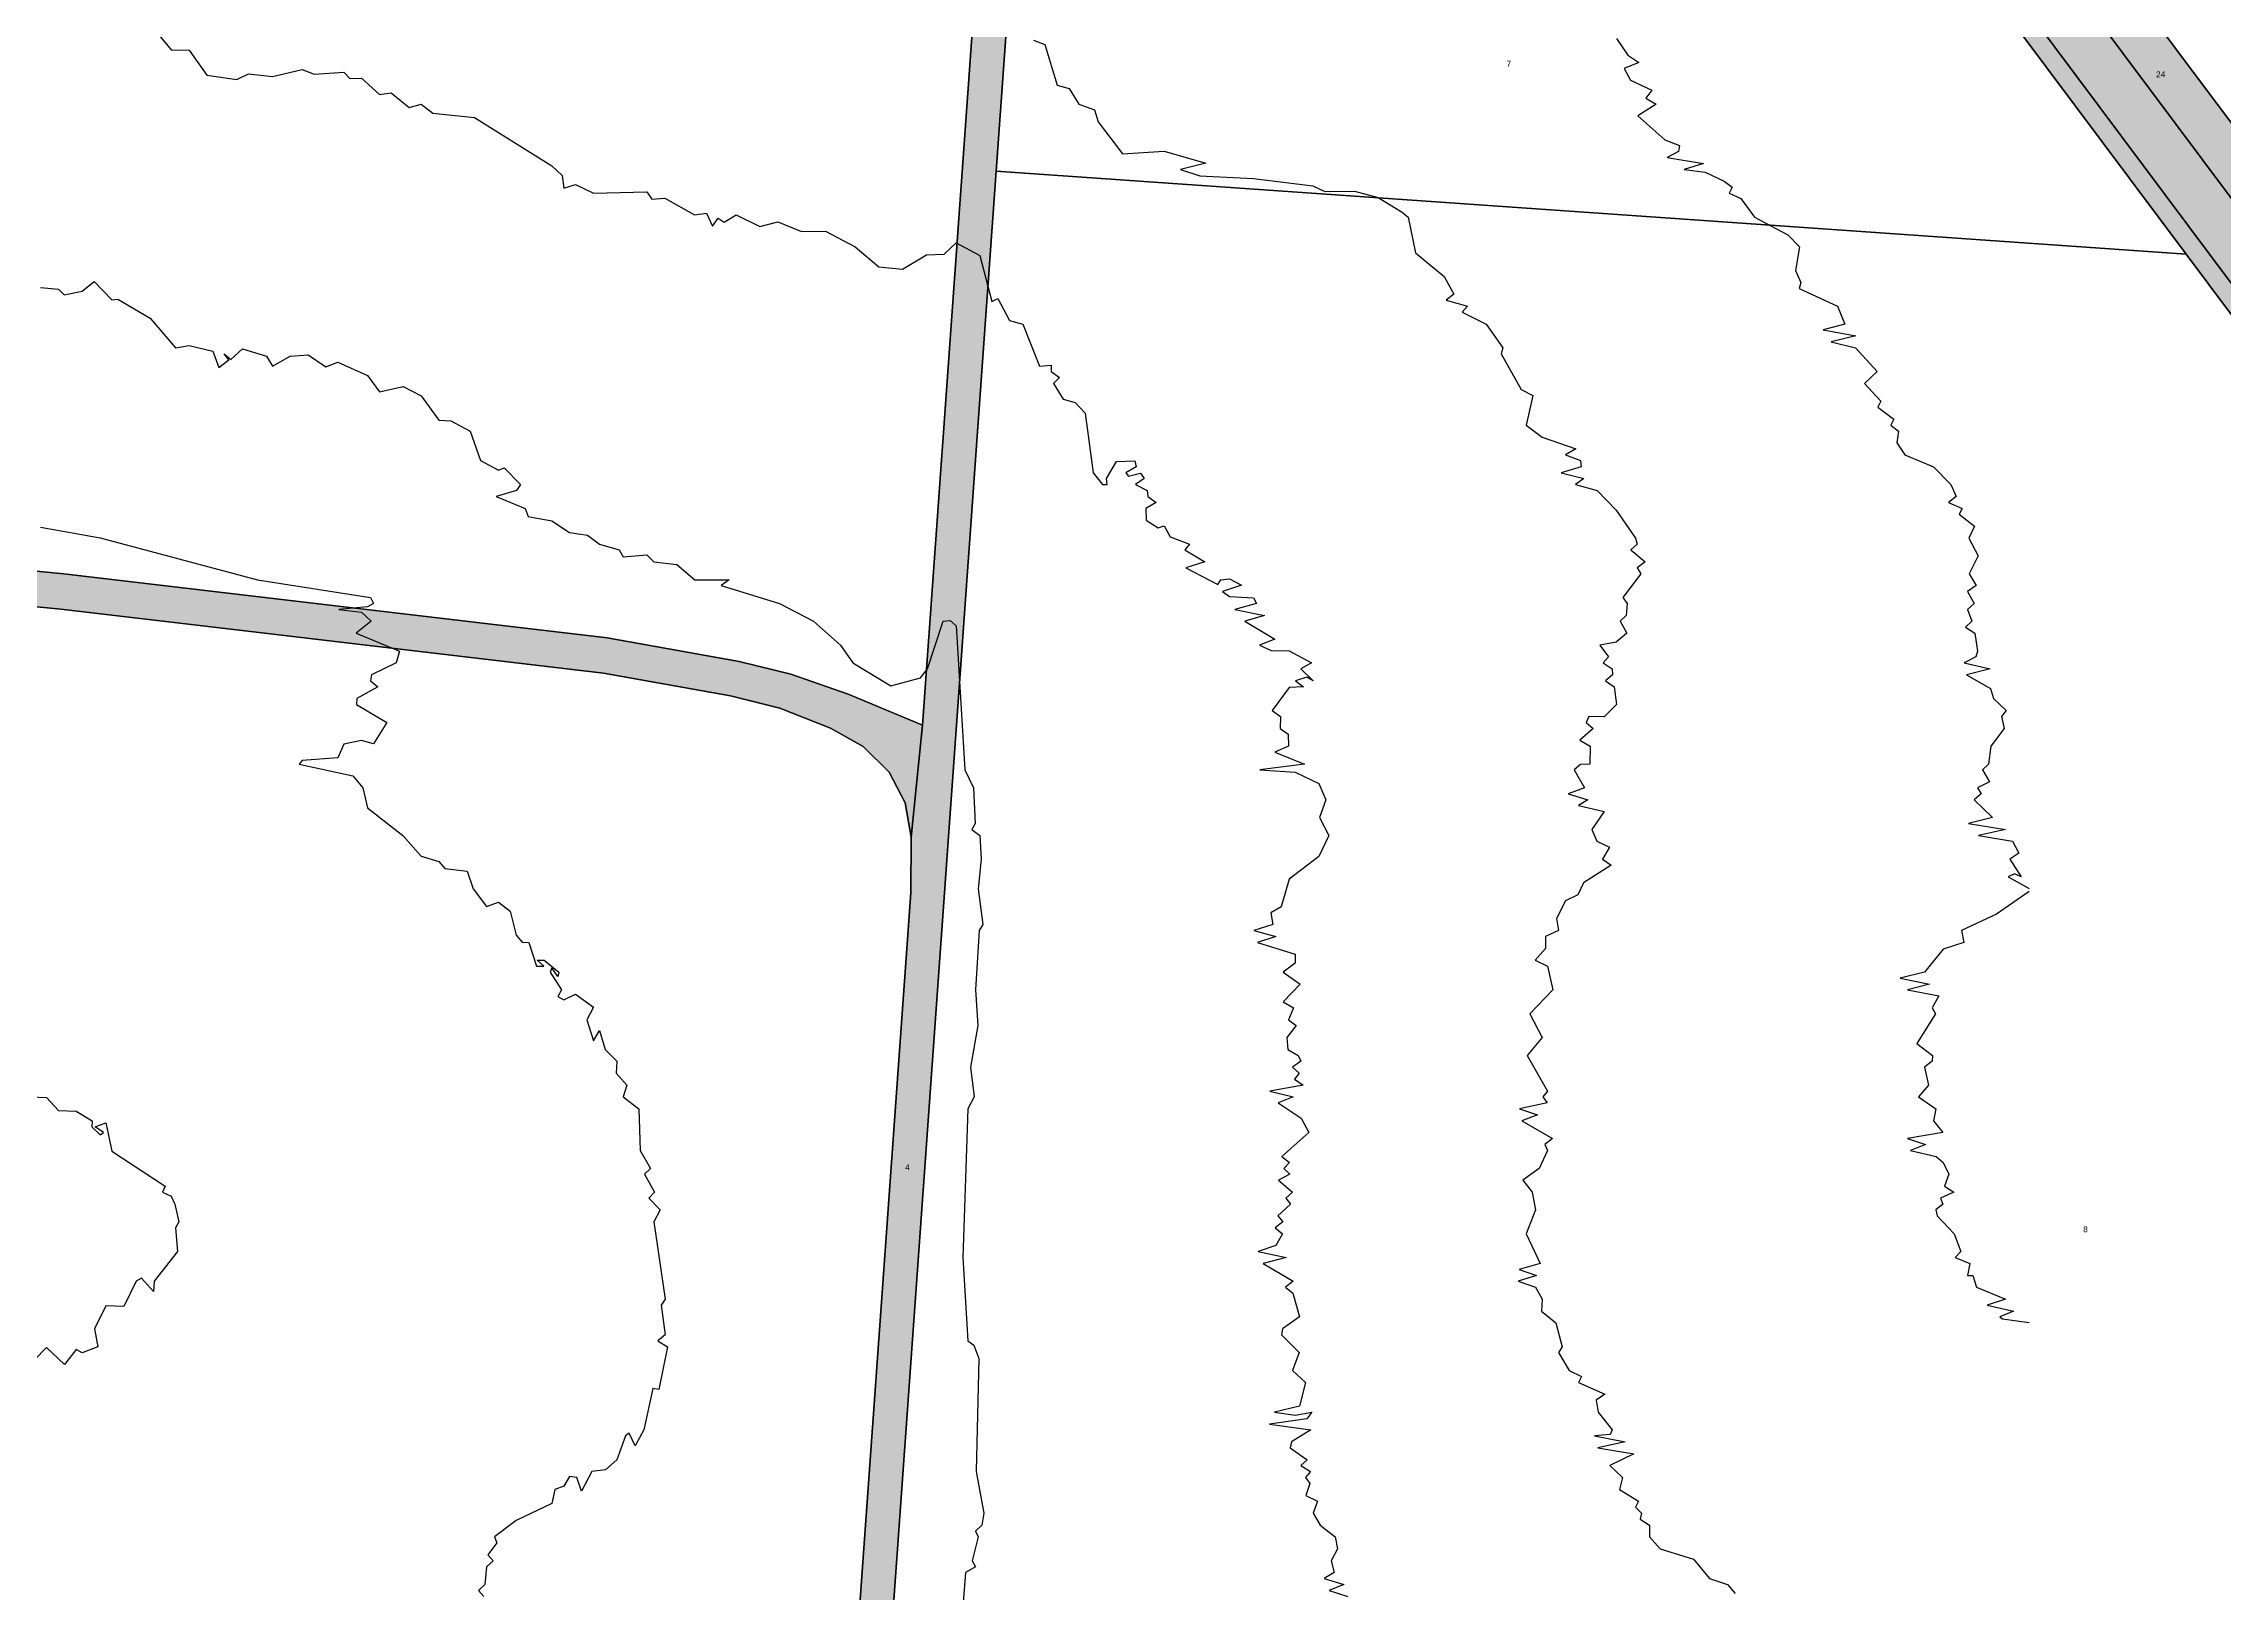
# Model space of a CAD drawing. Header units: millimetres. Extents: x 238 to 3518, y -74 to 2735.
# Drawn here: x 2364.9 to 2731.7, y 1024.7 to 1285.4 of the extents above; entities that cross this region are included whole.
import ezdxf
from ezdxf.enums import TextEntityAlignment as Align

# ---------------------------------------------------------------- set-up
doc = ezdxf.new("R2010")
doc.units = ezdxf.units.MM
for name, color, linetype in [('LP_Flurstueck_bez', 7, 'Continuous'), ('LP_Flurstuecke', 8, 'Continuous'), ('LP_Topographie_Hoehenlinien', 8, 'Continuous'), ('LP_Verkehr_Gewaesser', 150, 'Continuous'), ('LP_Verkehr_Wege_Plaetze', 252, 'Continuous')]:
    doc.layers.add(name, color=color, linetype=linetype)
doc.styles.get("Standard").update_dxf_attribs({"font": 'arial.ttf'})

msp = doc.modelspace()

# ---------------------------------------------------------------- hatches: boundary and pattern name
at = {"layer": 'LP_Verkehr_Gewaesser'}
for points in [[(2544.98, 1510.83), (2656.33, 1361.81), (2898.28, 1038.03), (2905.14, 1028.73), (2906.99, 1026.25), (3128.95, 727.87), (3136.72, 718.49), (3142.46, 713.67), (3151.1, 713.54), (3170.84, 716.37), (3444.36, 760.78), (3449.5, 763.91), (3452.82, 761.32), (3486.05, 759.31), (3482.59, 765.56), (3502.69, 768.41), (3517.98, 770.59), (3512.18, 781.32), (3499.89, 777.81), (3494.26, 776.29), (3478.92, 772.14), (3464.54, 776.43), (3355.12, 758.01), (3143.58, 722.39), (3136.59, 730.63), (2913.41, 1031.48), (2905.85, 1041.2), (2898.1, 1051.42), (2694.28, 1323.66), (2597.15, 1453.39), (2591.76, 1460.59), (2550.94, 1515.12), (2549.87, 1514.35), (2547.06, 1512.32)], [(2543.52, 1493.22), (2581.14, 1442.88), (2607.84, 1407.13), (2678.23, 1312.91), (2725.25, 1249.96), (2859.16, 1070.72), (2963.42, 931.17), (2967.6, 930.88), (2546.77, 1494.16)]]:
    msp.add_hatch(color=150, dxfattribs=at).paths.add_polyline_path(points)
at = {"layer": 'LP_Verkehr_Wege_Plaetze'}
for points in [[(2535.83, 1504.29), (2546.77, 1494.16), (2967.6, 930.88), (3034.3, 841.58), (3044.5, 828.3), (3128.95, 715.32), (3142.98, 696.55), (3148.5, 700.67), (3152.93, 703.98), (3151.1, 713.54), (3142.46, 713.67), (3136.72, 718.49), (3128.95, 727.87), (2906.99, 1026.25), (2905.14, 1028.73), (2898.28, 1038.03), (2656.33, 1361.81), (2544.98, 1510.83), (2539.11, 1506.63)], [(2466.41, 587.54), (2481.38, 586.46), (2477.01, 591.34), (2479.54, 626.77), (2497.53, 878.27), (2501.43, 932.78), (2503.61, 963.31), (2525.13, 1263.95), (2529.39, 1323.31), (2535.7, 1411.51), (2537.93, 1442.72), (2538.16, 1445.88), (2540.51, 1453.31), (2543.52, 1493.22), (2546.77, 1494.16), (2535.83, 1504.29), (2532.51, 1446.33), (2532.27, 1442.96), (2512.75, 1170.78), (2510.85, 1151.94), (2510.81, 1142.55), (2495.76, 932.98), (2491.8, 877.86), (2473.58, 624.07), (2471.26, 591.76)], [(2102.07, 1216.98), (2210.42, 1205.56), (2284.24, 1198.38), (2367.85, 1190.25), (2393.57, 1187.22), (2459.11, 1179.49), (2480.44, 1175.67), (2488.78, 1173.6), (2497.29, 1170.26), (2502.78, 1167.17), (2507.13, 1162.84), (2509.81, 1157.7), (2510.85, 1151.94), (2512.75, 1170.78), (2500.26, 1175.99), (2490.63, 1179.32), (2481.94, 1181.46), (2459.74, 1185.46), (2368.34, 1196.21), (2284.36, 1204.41), (2211.36, 1211.54), (2127.02, 1220.44), (2111.19, 1223.07), (2109.26, 1221.8), (2106.09, 1219.68)]]:
    msp.add_hatch(color=252, dxfattribs=at).paths.add_polyline_path(points)

# ---------------------------------------------------------------- linework, layer by layer
at = {"layer": 'LP_Flurstuecke', "color": 8}
for points in [[(2550.94, 1515.12), (2591.76, 1460.59), (2597.15, 1453.39), (2694.28, 1323.66), (2898.1, 1051.42), (2906.45, 1056.91), (2861.25, 1117.28), (2798, 1201.75), (2702.59, 1329.18), (2627.39, 1429.62), (2606.63, 1457.35), (2600.04, 1466.15), (2559.17, 1520.76)], [(2544.98, 1510.83), (2656.33, 1361.81), (2898.28, 1038.03), (2905.85, 1041.2), (2898.1, 1051.42), (2694.28, 1323.66), (2597.15, 1453.39), (2591.76, 1460.59), (2550.94, 1515.12), (2549.87, 1514.35), (2547.06, 1512.32)], [(2535.83, 1504.29), (2546.77, 1494.16), (2967.6, 930.88), (3034.3, 841.58), (3044.5, 828.3), (3128.95, 715.32), (3142.98, 696.55), (3148.5, 700.67), (3152.93, 703.98), (3151.1, 713.54), (3142.46, 713.67), (3136.72, 718.49), (3128.95, 727.87), (2906.99, 1026.25), (2905.14, 1028.73), (2898.28, 1038.03), (2656.33, 1361.81), (2544.98, 1510.83), (2539.11, 1506.63)], [(2543.52, 1493.22), (2581.14, 1442.88), (2607.84, 1407.13), (2678.23, 1312.91), (2725.25, 1249.96), (2859.16, 1070.72), (2963.42, 931.17), (2967.6, 930.88), (2546.77, 1494.16)], [(2111.19, 1223.07), (2127.02, 1220.44), (2211.36, 1211.54), (2284.36, 1204.41), (2368.34, 1196.21), (2459.74, 1185.46), (2481.94, 1181.46), (2490.63, 1179.32), (2500.26, 1175.99), (2512.75, 1170.78), (2532.27, 1442.96), (2453.98, 1450), (2443.46, 1443.02), (2350.52, 1380.04)], [(2525.13, 1263.95), (2725.25, 1249.96), (2678.23, 1312.91), (2529.39, 1323.31)], [(2503.61, 963.31), (2963.42, 931.17), (2859.16, 1070.72), (2725.25, 1249.96), (2525.13, 1263.95)]]:
    msp.add_lwpolyline(points, close=True, dxfattribs=at)
for points in [[(2503.61, 963.31), (2525.13, 1263.95), (2529.39, 1323.31), (2535.7, 1411.51), (2537.93, 1442.72), (2538.16, 1445.88), (2540.51, 1453.31), (2543.52, 1493.22), (2546.77, 1494.16), (2535.83, 1504.29), (2532.51, 1446.33), (2532.27, 1442.96), (2512.75, 1170.78), (2510.85, 1151.94), (2510.81, 1142.55), (2495.76, 932.98)], [(2284.24, 1198.38), (2367.85, 1190.25), (2393.57, 1187.22), (2459.11, 1179.49), (2480.44, 1175.67), (2488.78, 1173.6), (2497.29, 1170.26), (2502.78, 1167.17), (2507.13, 1162.84), (2509.81, 1157.7), (2510.85, 1151.94), (2512.75, 1170.78), (2500.26, 1175.99), (2490.63, 1179.32), (2481.94, 1181.46), (2459.74, 1185.46), (2368.34, 1196.21), (2284.36, 1204.41)], [(2351.17, 595.85), (2466.41, 587.54), (2471.26, 591.76), (2473.58, 624.07), (2491.8, 877.86), (2495.76, 932.98), (2510.81, 1142.55), (2510.85, 1151.94), (2509.81, 1157.7), (2507.13, 1162.84), (2502.78, 1167.17), (2497.29, 1170.26), (2488.78, 1173.6), (2480.44, 1175.67), (2459.11, 1179.49), (2393.57, 1187.22), (2367.85, 1190.25), (2284.24, 1198.38)]]:
    msp.add_lwpolyline(points, dxfattribs=at)
at = {"layer": 'LP_Topographie_Hoehenlinien', "color": 8}
for points in [[(2381.42, 1290.34), (2386.42, 1284.35), (2389.42, 1284.3), (2392.42, 1280.1), (2397.42, 1279.34), (2399.42, 1280.29), (2403.42, 1279.84), (2408.42, 1281.03), (2410.42, 1280.26), (2415.42, 1280.57), (2416.42, 1279.51), (2418.42, 1279.56), (2421.42, 1276.8), (2423.42, 1277.09), (2426.42, 1274.61), (2428.42, 1275.21), (2430.42, 1273.71), (2437.42, 1272.96), (2450.41, 1264.8), (2452.13, 1263.22), (2452.41, 1261.05), (2454.41, 1261.7), (2457.41, 1260.21), (2466.41, 1260.45), (2467.25, 1259.22), (2469.41, 1259.4), (2474.41, 1256.58), (2476.41, 1256.89), (2477.41, 1254.7), (2478.41, 1256.02), (2479.41, 1255.36), (2481.41, 1256.6), (2485.41, 1254.6), (2488.41, 1255.41), (2492.41, 1253.79), (2496.41, 1253.82), (2501.41, 1251.2), (2505.41, 1247.86), (2509.41, 1247.43), (2513.41, 1249.86), (2516.41, 1249.95), (2518.41, 1251.89), (2522.4, 1249.75), (2524.4, 1242), (2525.4, 1242.49), (2527.4, 1238.84), (2529.63, 1238.22), (2532.4, 1231.13), (2534.4, 1231.3), (2534.41, 1230.22), (2535.78, 1229.22), (2534.75, 1228.22), (2536.4, 1225.58), (2538.4, 1225.01), (2540.13, 1223.22), (2541.43, 1213.22), (2543.02, 1211.22), (2543.83, 1211.22), (2543.68, 1212.22), (2545.4, 1215.09), (2548.46, 1215.22), (2548.68, 1214.22), (2546.97, 1213.22), (2547.4, 1212.65), (2549.4, 1213.11), (2550.04, 1212.22), (2548.58, 1211.22), (2550.51, 1210.22), (2550.63, 1209.22), (2552.04, 1208.22), (2550.29, 1207.22), (2550.38, 1205.22), (2552.4, 1203.95), (2553.4, 1204.3), (2554.4, 1202.43), (2557.63, 1201.22), (2556.84, 1200.22), (2560.24, 1198.22), (2557.01, 1197.22), (2562.4, 1194.42), (2562.92, 1195.22), (2564.4, 1195.37), (2566.4, 1194.29), (2563.22, 1193.22), (2564.4, 1192.38), (2568.4, 1192.18), (2568.92, 1191.22), (2565.25, 1190.22), (2570.24, 1189.22), (2566.95, 1188.22), (2572, 1185.22), (2569.43, 1184.22), (2571.4, 1183.33), (2574.4, 1183.28), (2578.17, 1181.22), (2576.38, 1180.22), (2578.47, 1178.22), (2577.4, 1178.82), (2575.49, 1178.22), (2576.8, 1177.22), (2574.4, 1177.09), (2571.57, 1173.22), (2572.98, 1172.22), (2572.91, 1170.22), (2574.23, 1169.22), (2574.3, 1167.22), (2572.02, 1166.22), (2577, 1164.22), (2569.5, 1163.22), (2575.4, 1162.84), (2579.4, 1160.97), (2580.55, 1158.22), (2579.49, 1155.22), (2581.1, 1152.22), (2579.4, 1148.66), (2574.4, 1144.86), (2573.06, 1140.22), (2571.33, 1139.22), (2571.67, 1137.22), (2568.49, 1136.22), (2572.19, 1135.22), (2569.09, 1134.22), (2575.44, 1132.22), (2575.4, 1130.71), (2573.39, 1129.22), (2576.24, 1127.22), (2573.39, 1124.22), (2575.12, 1123.22), (2574.31, 1121.22), (2575.61, 1120.22), (2573.99, 1118.22), (2574.2, 1116.22), (2575.95, 1115.22), (2576.35, 1114.22), (2574.96, 1113.22), (2576.08, 1112.22), (2575.29, 1111.22), (2576.78, 1110.22), (2571.18, 1109.22), (2575.08, 1108.22), (2572.55, 1107.22), (2576.4, 1104.67), (2577.73, 1102.22), (2573.15, 1098.22), (2574.48, 1097.22), (2573.53, 1096.22), (2574.53, 1095.22), (2572.59, 1094.22), (2574.99, 1092.22), (2573.85, 1091.22), (2574.66, 1090.22), (2572.49, 1088.22), (2573.36, 1087.22), (2572.04, 1086.22), (2573.27, 1085.22), (2572.17, 1083.22), (2569.22, 1082.22), (2573.92, 1081.22), (2570.02, 1080.22), (2575.06, 1077.22), (2573.78, 1076.22), (2575, 1075.22), (2576.16, 1071.22), (2573.31, 1069.22), (2573.11, 1068.22), (2576.07, 1065.22), (2574.96, 1062.22), (2577.18, 1060.22), (2576.15, 1056.22), (2571.93, 1055.22), (2575.4, 1054.7), (2578.23, 1055.22), (2577.4, 1054.07), (2571.12, 1053.22), (2578.06, 1052.22), (2574.82, 1050.22), (2574.57, 1049.22), (2577.44, 1047.22), (2576.39, 1046.22), (2578.02, 1045.22), (2577.14, 1044.22), (2577.89, 1043.22), (2577.22, 1041.22), (2579.16, 1040.22), (2578.43, 1038.22), (2579.6, 1036.22), (2582.17, 1034.22), (2582.51, 1032.22), (2581.48, 1030.22), (2582, 1028.22), (2580.32, 1027.22), (2583.62, 1026.22), (2581.15, 1025.22), (2584.25, 1024.22)], [(2531.4, 1285.96), (2533.3, 1285.22), (2535.4, 1278.38), (2537.4, 1277.85), (2539.05, 1275.22), (2541.65, 1274.22), (2542.3, 1272.22), (2546.4, 1266.87), (2553.4, 1267.29), (2560.4, 1265.25), (2556.15, 1264.22), (2559.4, 1263.13), (2568.4, 1262.71), (2578.4, 1261.46), (2580.4, 1260.51), (2585.4, 1260.54), (2589.4, 1259.48), (2593.39, 1257.04), (2594.44, 1256.22), (2595.65, 1250.22), (2600.49, 1246.22), (2602.1, 1243.22), (2600.83, 1242.22), (2604.39, 1241.23), (2603.5, 1240.22), (2607.56, 1238.22), (2610.33, 1234.22), (2610.08, 1233.22), (2613.43, 1227.22), (2615.41, 1226.22), (2614.25, 1221.22), (2616.95, 1219.22), (2622.61, 1217.22), (2620.87, 1216.22), (2623.39, 1215.27), (2623.53, 1214.22), (2620.17, 1213.22), (2623.99, 1212.22), (2622.57, 1211.22), (2626.19, 1210.22), (2629.39, 1206.92), (2632.67, 1202.22), (2632.94, 1201.22), (2631.84, 1200.22), (2634.26, 1198.22), (2632.92, 1197.22), (2633.54, 1196.22), (2630.53, 1192.22), (2631.24, 1191.22), (2631.1, 1189.22), (2630.07, 1188.22), (2631.17, 1186.22), (2629.39, 1184.73), (2626.63, 1184.22), (2628.12, 1182.22), (2627.23, 1181.22), (2628.74, 1180.22), (2628.77, 1179.22), (2627.6, 1178.22), (2629.07, 1177.22), (2629.44, 1174.22), (2627.39, 1172.14), (2624.79, 1172.22), (2624.35, 1171.22), (2625.55, 1170.22), (2623.28, 1168.22), (2625.03, 1167.22), (2624.99, 1164.22), (2623.39, 1164.16), (2622.34, 1163.22), (2624.06, 1160.22), (2621.33, 1159.22), (2624.66, 1158.22), (2623.08, 1157.22), (2627.37, 1156.22), (2625.3, 1153.22), (2626.17, 1151.22), (2628.27, 1150.22), (2627.1, 1148.22), (2628.57, 1147.22), (2623.92, 1144.22), (2622.94, 1142.22), (2620.9, 1141.22), (2619.35, 1138.22), (2619.68, 1136.22), (2617.51, 1135.22), (2617.49, 1133.22), (2615.78, 1131.22), (2617.85, 1130.22), (2618.73, 1126.22), (2614.87, 1122.22), (2616.96, 1118.22), (2614.45, 1115.22), (2617.86, 1109.22), (2617.09, 1108.22), (2617.82, 1107.22), (2613.13, 1106.22), (2616.18, 1105.22), (2613.51, 1104.22), (2618.71, 1101.22), (2617.38, 1100.22), (2617.86, 1099.22), (2616.47, 1096.22), (2613.72, 1094.22), (2615.26, 1092.22), (2615.85, 1089.22), (2614.28, 1085.22), (2616.64, 1080.22), (2613.08, 1079.22), (2616, 1078.22), (2612.92, 1077.22), (2615.82, 1076.22), (2616.96, 1074.22), (2616.85, 1072.22), (2619.28, 1070.22), (2620.32, 1066.22), (2619.68, 1065.22), (2621.51, 1062.22), (2623.55, 1061.22), (2623.09, 1060.22), (2627.5, 1058.22), (2626.04, 1057.22), (2626.4, 1055.22), (2628.73, 1052.22), (2628.39, 1051.48), (2625.76, 1051.22), (2630.93, 1050.22), (2626.29, 1049.22), (2632.4, 1048.22), (2628.32, 1046.22), (2630.47, 1044.22), (2629.97, 1042.22), (2633.13, 1040.22), (2632.65, 1039.22), (2633.68, 1038.22), (2633.42, 1037.22), (2634.99, 1036.22), (2634.99, 1034.22), (2636.8, 1032.22), (2642.39, 1030.5), (2645.09, 1027.22), (2648.13, 1026.22), (2649.39, 1024.7)], [(2629.44, 1286.22), (2631.39, 1283.43), (2633.23, 1282.22), (2630.74, 1281.22), (2631.82, 1279.22), (2635.39, 1277.57), (2634.37, 1276.22), (2636.14, 1275.22), (2633.07, 1273.22), (2637.61, 1269.22), (2640.03, 1268.22), (2639.89, 1267.22), (2637.99, 1266.22), (2644.1, 1265.22), (2640.81, 1264.22), (2644.39, 1263.74), (2647.55, 1262.22), (2648.93, 1261.22), (2648.43, 1260.22), (2650.39, 1259.35), (2652.66, 1256.22), (2658.25, 1253.22), (2660.22, 1251.22), (2659.54, 1247.22), (2660.48, 1245.22), (2660.17, 1244.22), (2666.6, 1241.22), (2667.87, 1238.22), (2664.21, 1237.22), (2669.68, 1236.22), (2665.56, 1235.22), (2669.65, 1234.22), (2673.29, 1230.22), (2671.14, 1228.22), (2673.89, 1225.22), (2673.41, 1224.22), (2676.07, 1222.22), (2675.6, 1221.22), (2676.86, 1220.22), (2676.58, 1218.22), (2677.92, 1216.22), (2682.77, 1214.22), (2685.68, 1211.22), (2686.59, 1209.22), (2685.29, 1208.22), (2687.6, 1207.22), (2687.11, 1206.22), (2689.66, 1204.22), (2688.69, 1202.22), (2690.26, 1199.22), (2688.76, 1196.22), (2689.97, 1194.22), (2688.48, 1193.22), (2689.61, 1191.22), (2688.5, 1190.22), (2689.23, 1188.22), (2688.16, 1187.22), (2689.71, 1186.22), (2690.19, 1183.22), (2689.87, 1182.22), (2687.92, 1181.22), (2692.31, 1180.22), (2688.29, 1179.22), (2692.38, 1176.92), (2692.83, 1175.22), (2695.01, 1173.22), (2694.19, 1172.22), (2694.66, 1170.22), (2692.42, 1167.22), (2692.04, 1164.22), (2691, 1163.22), (2692.17, 1161.22), (2690.19, 1160.22), (2690.76, 1159.22), (2689.59, 1158.22), (2692.71, 1155.22), (2688.67, 1154.22), (2694.9, 1153.22), (2690.36, 1152.22), (2696.04, 1151.22), (2697.14, 1149.22), (2695.63, 1148.22), (2697.49, 1145.22), (2696.38, 1145.77), (2695.33, 1145.22), (2698.88, 1143.3)], [(2364.43, 1244.38), (2367.43, 1244.11), (2368.43, 1243.14), (2371.43, 1243.73), (2373.43, 1245.35), (2376.42, 1242.3), (2377.42, 1242.42), (2382.89, 1239.22), (2387.1, 1234.22), (2389.42, 1234.59), (2393.42, 1233.66), (2394.42, 1230.92), (2396.09, 1232.22), (2395.31, 1233.22), (2396.42, 1232.24), (2398.42, 1234.03), (2402.42, 1232.84), (2403.42, 1231.11), (2406.42, 1232.82), (2409.42, 1233.05), (2412.42, 1231.02), (2414.42, 1231.81), (2419.42, 1229.58), (2421.42, 1226.84), (2425.42, 1227.72), (2428.42, 1226.17), (2431.42, 1222.03), (2433.42, 1221.93), (2436.7, 1220.22), (2438.42, 1215.29), (2441.42, 1213.62), (2442.42, 1214.06), (2445.16, 1211.22), (2444.45, 1210.22), (2441.06, 1209.22), (2445.93, 1207.22), (2446.42, 1205.84), (2450.41, 1205.14), (2453.41, 1203.18), (2456.41, 1202.72), (2458.41, 1201.2), (2461.73, 1200.22), (2462.41, 1199.04), (2466.41, 1199.43), (2467.57, 1198.22), (2471.41, 1197.77), (2474.44, 1195.22), (2480.26, 1195.22), (2478.91, 1194.22), (2488.71, 1191.22), (2494.41, 1188.25), (2498.96, 1184.22), (2501.04, 1181.22), (2507.41, 1177.36), (2512.41, 1178.74), (2513.61, 1180.22), (2516.22, 1188.22), (2517.41, 1188.35), (2518.41, 1187.44), (2519.87, 1163.22), (2521.3, 1160.22), (2521.62, 1154.22), (2521.03, 1153.22), (2522.4, 1152.22), (2522.59, 1148.22), (2522.1, 1143.22), (2522.9, 1137.22), (2522.26, 1136.22), (2521.68, 1126.22), (2522.03, 1120.22), (2520.84, 1113.22), (2521.42, 1108.22), (2520.36, 1106.22), (2519.54, 1081.22), (2520.35, 1067.22), (2521.4, 1066.5), (2522.23, 1064.22), (2521.8, 1045.22), (2523.05, 1038.22), (2522.74, 1036.22), (2521.65, 1035.22), (2522.09, 1034.22), (2521.11, 1030.22), (2521.66, 1029.22), (2519.97, 1028.22), (2519.57, 1023.22)], [(2364.43, 1204.04), (2374.43, 1202.27), (2400.9, 1195.22), (2419.93, 1192.22), (2420.4, 1191.22), (2419.42, 1190.68), (2414.58, 1190.22), (2418.42, 1189.74), (2420.04, 1188.22), (2417.52, 1186.22), (2424.81, 1183.22), (2424.26, 1181.22), (2420.1, 1179.22), (2419.92, 1178.22), (2421.16, 1177.22), (2417.63, 1175.22), (2417.54, 1174.22), (2422.67, 1171.22), (2420.42, 1167.64), (2418.42, 1168.18), (2415.42, 1167.58), (2414.42, 1165.25), (2408.42, 1164.82), (2407.92, 1164.22), (2416.94, 1162.22), (2418.63, 1160.22), (2419.42, 1156.85), (2425.34, 1152.22), (2428.42, 1148.7), (2431.42, 1147.8), (2432.42, 1146.64), (2436.15, 1146.22), (2437.18, 1143.22), (2439.42, 1140.27), (2441.42, 1140.96), (2443.42, 1139.49), (2444.42, 1135.45), (2445.42, 1134.25), (2446.53, 1134.22), (2447.84, 1130.22), (2449.06, 1130.22), (2447.95, 1131.22), (2449.15, 1131.22), (2451.59, 1129.22), (2451.41, 1128.51), (2450.41, 1129.93), (2450.12, 1129.22), (2452.05, 1126.22), (2451.41, 1125.12), (2452.41, 1124.58), (2454.41, 1125.52), (2457.41, 1123.34), (2456.32, 1121.22), (2457.41, 1117.64), (2458.41, 1119.4), (2459.37, 1116.22), (2461.36, 1114.22), (2461.25, 1112.22), (2463, 1110.22), (2462.41, 1108.22), (2465.03, 1106.22), (2465.27, 1099.22), (2467.01, 1096.22), (2465.98, 1095.22), (2467.68, 1092.22), (2466.7, 1091.22), (2468.61, 1089.22), (2467.56, 1087.22), (2469.47, 1074.22), (2468.78, 1073.22), (2469.45, 1068.22), (2468.26, 1067.22), (2469.87, 1066.22), (2468.41, 1059.03), (2467.38, 1059.22), (2465.89, 1052.22), (2464.41, 1049.54), (2463.41, 1051.7), (2462.8, 1051.22), (2461.36, 1047.22), (2459.41, 1045.54), (2457.14, 1045.22), (2455.41, 1041.91), (2454.61, 1044.22), (2453.41, 1044.37), (2452.41, 1042.79), (2450.94, 1042.22), (2450.41, 1039.84), (2444.42, 1036.99), (2440.78, 1034.22), (2441.16, 1033.22), (2439.64, 1031.22), (2440.53, 1030.22), (2439.4, 1029.22), (2439.13, 1026.22), (2438.08, 1025.22), (2438.96, 1024.22)], [(2698.88, 1142.78), (2693.38, 1138.96), (2687.45, 1136.22), (2687.88, 1134.22), (2684.38, 1133.07), (2681.23, 1129.22), (2677.14, 1128.22), (2682.11, 1127.22), (2678.39, 1126.22), (2683.67, 1125.22), (2682.54, 1123.22), (2683.11, 1122.22), (2679.98, 1117.22), (2682.59, 1115.22), (2682.57, 1114.22), (2681.23, 1113.22), (2681.95, 1110.22), (2680.26, 1108.22), (2683.15, 1106.22), (2682.79, 1104.22), (2684.36, 1102.22), (2678.39, 1101.22), (2681.42, 1100.22), (2678.92, 1099.22), (2683.2, 1098.22), (2684.42, 1097.22), (2685.35, 1095.22), (2684.62, 1093.22), (2686.2, 1092.22), (2683.92, 1091.22), (2684.36, 1090.22), (2683.15, 1089.22), (2683.41, 1088.22), (2686.27, 1085.22), (2687.38, 1082.22), (2686.42, 1081.22), (2688.87, 1080.22), (2688.46, 1078.22), (2689.38, 1078.19), (2690.02, 1076.22), (2694.9, 1074.22), (2691.81, 1073.22), (2696.23, 1072.22), (2693.94, 1071.22), (2694.38, 1070.9), (2698.88, 1070.28)], [(2362.82, 1108.22), (2365.43, 1108.14), (2367.43, 1105.92), (2370.43, 1105.81), (2373.13, 1104.22), (2373.05, 1103.22), (2374.43, 1101.88), (2374.99, 1102.22), (2373.61, 1103.22), (2375.42, 1103.86), (2376.42, 1099.1), (2385.4, 1093.22), (2384.96, 1092.22), (2386.42, 1091.53), (2387.02, 1090.22), (2387.7, 1087.22), (2387.15, 1086.22), (2387.47, 1082.22), (2383.54, 1077.22), (2383.42, 1075.52), (2381.42, 1077.76), (2380.49, 1077.22), (2378.42, 1072.99), (2375.42, 1073.11), (2373.51, 1069.22), (2374.08, 1066.22), (2371.43, 1065.18), (2370.43, 1065.74), (2368.44, 1063.22), (2365.43, 1066.09), (2363.43, 1064.03)]]:
    msp.add_lwpolyline(points, dxfattribs=at)

# ---------------------------------------------------------------- texts
at = {"layer": 'LP_Flurstueck_bez', "color": 7}
for s, p in [('7', (2611.36, 1282)), ('24', (2720.97, 1280.2)), ('4', (2510.2, 1096.38)), ('8', (2708.32, 1085.98))]:
    msp.add_text(s, height=1, dxfattribs=at).set_placement(p, align=Align.MIDDLE_CENTER)

doc.saveas('drawing.dxf')
